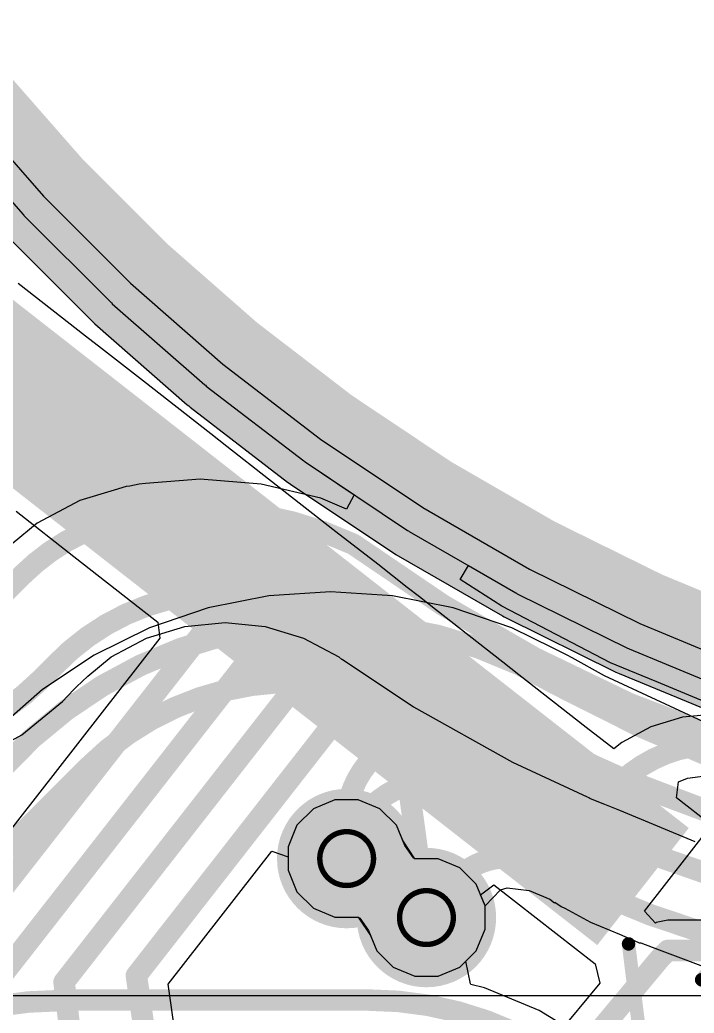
# Model space of a CAD drawing. Header units: inches. Extents: x -30 to 282, y -86 to 78.
# Drawn here: x -3.08 to 3.28, y -65.1 to -55.73 of the extents above; entities that cross this region are included whole.
import ezdxf

# ---------------------------------------------------------------- set-up
doc = ezdxf.new("R2010")
doc.units = ezdxf.units.IN
for name, color, linetype in [('Board Outline', 216, 'Continuous'), ('Bottom Layer', 5, 'Continuous'), ('Drill Drawing', 1, 'Continuous'), ('GND 01', 76, 'Continuous'), ('GND 02', 16, 'Continuous'), ('Multi-Layer', 9, 'Continuous'), ('PWR', 156, 'Continuous'), ('SIG 01', 90, 'Continuous'), ('Top Layer', 1, 'Continuous'), ('Top Overlay', 2, 'Continuous'), ('Top Paste', 8, 'Continuous'), ('Top Solder', 216, 'Continuous'), ('Via Holes', 16, 'Continuous')]:
    doc.layers.add(name, color=color, linetype=linetype)

# ---------------------------------------------------------------- blocks, each defined once
blk = doc.blocks.new('LQFP_100_86')
at = {"layer": 'Top Layer'}
for points in [[(7.15000475, 1.64998908), (8.35000489, 1.64998908), (8.35000489, 1.34998968), (7.15000475, 1.34998968)], [(7.149994589999999, 1.15000024), (8.349994729999999, 1.15000024), (8.349994729999999, 0.8500008399999999), (7.149994589999999, 0.8500008399999999)], [(7.15000475, 0.6499961599999999), (8.35000489, 0.6499961599999999), (8.35000489, 0.34999676), (7.15000475, 0.34999676)], [(7.15000475, 0.15000224), (8.35000489, 0.15000224), (8.35000489, -0.14999716), (7.15000475, -0.14999716)], [(7.149997129999999, -0.3499993), (8.34999727, -0.3499993), (8.34999727, -0.6499986999999999), (7.149997129999999, -0.6499986999999999)], [(7.14999967, -0.85000846), (8.34999981, -0.85000846), (8.34999981, -1.15000786), (7.14999967, -1.15000786)], [(7.15000983, -1.34998714), (8.35000997, -1.34998714), (8.35000997, -1.64998654), (7.15000983, -1.64998654)], [(7.15000729, -1.85000392), (8.35000743, -1.85000392), (8.35000743, -2.15000332), (7.15000729, -2.15000332)], [(7.14999967, -2.34999784), (8.34999981, -2.34999784), (8.34999981, -2.64999724), (7.14999967, -2.64999724)], [(7.14999967, -2.85000446), (8.34999981, -2.85000446), (8.34999981, -3.15000386), (7.14999967, -3.15000386)], [(7.15000729, -3.35000346), (8.35000743, -3.35000346), (8.35000743, -3.650002859999999), (7.15000729, -3.650002859999999)], [(7.149997129999999, -3.84999992), (8.34999727, -3.84999992), (8.34999727, -4.14999932), (7.149997129999999, -4.14999932)], [(7.14999967, -4.35000146), (8.34999981, -4.35000146), (8.34999981, -4.65000086), (7.14999967, -4.65000086)], [(7.149994589999999, -4.84999792), (8.349994729999999, -4.84999792), (8.349994729999999, -5.14999732), (7.149994589999999, -5.14999732)], [(7.150002209999999, -5.35000454), (8.35000235, -5.35000454), (8.35000235, -5.65000394), (7.150002209999999, -5.65000394)], [(7.150002209999999, -5.850001), (8.35000235, -5.850001), (8.35000235, -6.1500004), (7.150002209999999, -6.1500004)]]:
    blk.add_hatch(color=1, dxfattribs=at).paths.add_polyline_path(points)
at = {"layer": 'Top Paste'}
for points in [[(7.15000475, 1.64998908), (8.35000489, 1.64998908), (8.35000489, 1.34998968), (7.15000475, 1.34998968)], [(7.149994589999999, 1.15000024), (8.349994729999999, 1.15000024), (8.349994729999999, 0.8500008399999999), (7.149994589999999, 0.8500008399999999)], [(7.15000475, 0.6499961599999999), (8.35000489, 0.6499961599999999), (8.35000489, 0.34999676), (7.15000475, 0.34999676)], [(7.15000475, 0.15000224), (8.35000489, 0.15000224), (8.35000489, -0.14999716), (7.15000475, -0.14999716)], [(7.149997129999999, -0.3499993), (8.34999727, -0.3499993), (8.34999727, -0.6499986999999999), (7.149997129999999, -0.6499986999999999)], [(7.14999967, -0.85000846), (8.34999981, -0.85000846), (8.34999981, -1.15000786), (7.14999967, -1.15000786)], [(7.15000983, -1.34998714), (8.35000997, -1.34998714), (8.35000997, -1.64998654), (7.15000983, -1.64998654)], [(7.15000729, -1.85000392), (8.35000743, -1.85000392), (8.35000743, -2.15000332), (7.15000729, -2.15000332)], [(7.14999967, -2.34999784), (8.34999981, -2.34999784), (8.34999981, -2.64999724), (7.14999967, -2.64999724)], [(7.14999967, -2.85000446), (8.34999981, -2.85000446), (8.34999981, -3.15000386), (7.14999967, -3.15000386)], [(7.15000729, -3.35000346), (8.35000743, -3.35000346), (8.35000743, -3.650002859999999), (7.15000729, -3.650002859999999)], [(7.149997129999999, -3.84999992), (8.34999727, -3.84999992), (8.34999727, -4.14999932), (7.149997129999999, -4.14999932)], [(7.14999967, -4.35000146), (8.34999981, -4.35000146), (8.34999981, -4.65000086), (7.14999967, -4.65000086)], [(7.149994589999999, -4.84999792), (8.349994729999999, -4.84999792), (8.349994729999999, -5.14999732), (7.149994589999999, -5.14999732)], [(7.150002209999999, -5.35000454), (8.35000235, -5.35000454), (8.35000235, -5.65000394), (7.150002209999999, -5.65000394)], [(7.150002209999999, -5.850001), (8.35000235, -5.850001), (8.35000235, -6.1500004), (7.150002209999999, -6.1500004)]]:
    blk.add_hatch(color=8, dxfattribs=at).paths.add_polyline_path(points)
at = {"layer": 'Top Solder'}
for points in [[(7.048392049999999, 2.25160332), (8.45159219, 2.25160332), (8.45159219, 1.74840392), (7.048392049999999, 1.74840392)], [(7.04840475, 1.75158908), (8.45160489, 1.75158908), (8.45160489, 1.24838968), (7.04840475, 1.24838968)], [(7.048394589999999, 1.25160024), (8.45159473, 1.25160024), (8.45159473, 0.74840084), (7.048394589999999, 0.74840084)], [(7.04840475, 0.75159616), (8.45160489, 0.75159616), (8.45160489, 0.24839676), (7.04840475, 0.24839676)], [(7.04840475, 0.25160224), (8.45160489, 0.25160224), (8.45160489, -0.25159716), (7.04840475, -0.25159716)], [(7.04839713, -0.2483993), (8.45159727, -0.2483993), (8.45159727, -0.7515987), (7.04839713, -0.7515987)], [(7.048399669999999, -0.7484084599999999), (8.45159981, -0.7484084599999999), (8.45159981, -1.25160786), (7.048399669999999, -1.25160786)], [(7.04840983, -1.24838714), (8.45160997, -1.24838714), (8.45160997, -1.75158654), (7.04840983, -1.75158654)], [(7.04840729, -1.74840392), (8.45160743, -1.74840392), (8.45160743, -2.25160332), (7.04840729, -2.25160332)], [(7.048399669999999, -2.24839784), (8.45159981, -2.24839784), (8.45159981, -2.75159724), (7.048399669999999, -2.75159724)], [(7.048399669999999, -2.74840446), (8.45159981, -2.74840446), (8.45159981, -3.251603859999999), (7.048399669999999, -3.251603859999999)], [(7.04840729, -3.24840346), (8.45160743, -3.24840346), (8.45160743, -3.75160286), (7.04840729, -3.75160286)], [(7.04839713, -3.74839992), (8.45159727, -3.74839992), (8.45159727, -4.25159932), (7.04839713, -4.25159932)], [(7.048399669999999, -4.248401459999999), (8.45159981, -4.248401459999999), (8.45159981, -4.75160086), (7.048399669999999, -4.75160086)], [(7.048394589999999, -4.748397919999999), (8.45159473, -4.748397919999999), (8.45159473, -5.251597319999999), (7.048394589999999, -5.251597319999999)], [(7.04840221, -5.24840454), (8.45160235, -5.24840454), (8.45160235, -5.75160394), (7.04840221, -5.75160394)], [(7.04840221, -5.748400999999999), (8.45160235, -5.748400999999999), (8.45160235, -6.2516004), (7.04840221, -6.2516004)]]:
    blk.add_hatch(color=216, dxfattribs=at).paths.add_polyline_path(points)
at = {"layer": 'Top Overlay', "const_width": 0.127}
blk.add_lwpolyline([(7.238999999999999, -6.47700762), (6.47699238, -7.238999999999999)], dxfattribs=at)
at = {"layer": 'Top Overlay', "const_width": 0.0635}
blk.add_lwpolyline([(7.207249999999999, -6.47700762, 1), (7.27075, -6.47700762, 1)], format="xyb", close=True, dxfattribs=at)
blk = doc.blocks.new('C___0402_151')
at = {"layer": 'Top Layer'}
for points in [[(-0.69849746, -0.3175), (-0.69849746, 0.3175), (-0.24129746, 0.3175), (-0.24129746, -0.3175)], [(0.24129746, -0.3175), (0.24129746, 0.3175), (0.69849746, 0.3175), (0.69849746, -0.3175)]]:
    blk.add_hatch(color=1, dxfattribs=at).paths.add_polyline_path(points)
at = {"layer": 'Top Paste'}
for points in [[(-0.69849746, -0.3175), (-0.69849746, 0.3175), (-0.24129746, 0.3175), (-0.24129746, -0.3175)], [(0.24129746, -0.3175), (0.24129746, 0.3175), (0.69849746, 0.3175), (0.69849746, -0.3175)]]:
    blk.add_hatch(color=8, dxfattribs=at).paths.add_polyline_path(points)
at = {"layer": 'Top Solder'}
for points in [[(-0.7584973399999999, -0.37749988), (-0.7584973399999999, 0.37749988), (-0.18129758, 0.37749988), (-0.18129758, -0.37749988)], [(0.18129758, -0.37749988), (0.18129758, 0.37749988), (0.7584973399999999, 0.37749988), (0.7584973399999999, -0.37749988)]]:
    blk.add_hatch(color=216, dxfattribs=at).paths.add_polyline_path(points)
at = {"layer": 'Top Overlay', "const_width": 0.127}
for points in [[(-0.27939746, 0.40639746), (-0.7874, 0.4064203199999999)], [(-0.78739746, -0.4064), (-0.7874, 0.4064203199999999)], [(0.78739746, 0.4064), (0.2794, 0.4064)], [(0.7874, -0.4064203199999999), (0.78739746, 0.4064)], [(-0.2794, -0.4064), (-0.78739746, -0.4064)], [(0.7874, -0.4064203199999999), (0.27939746, -0.40639746)]]:
    blk.add_lwpolyline(points, dxfattribs=at)
at = {"layer": 'Top Overlay', "const_width": 0.0635}
for points in [[(-0.8191499999999999, 0.4064203199999999, 1), (-0.7556499999999999, 0.4064203199999999, 1)], [(-0.8191499999999999, 0.4064203199999999, 1), (-0.7556499999999999, 0.4064203199999999, 1)], [(-0.31114746, 0.40639746, 1), (-0.24764746, 0.40639746, 1)], [(0.24765, 0.4064, 1), (0.31115, 0.4064, 1)], [(0.7556474599999999, 0.4064, 1), (0.8191474599999999, 0.4064, 1)], [(0.7556474599999999, 0.4064, 1), (0.8191474599999999, 0.4064, 1)], [(-0.8191474599999999, -0.4064, 1), (-0.7556474599999999, -0.4064, 1)], [(-0.8191474599999999, -0.4064, 1), (-0.7556474599999999, -0.4064, 1)], [(-0.31115, -0.4064, 1), (-0.24765, -0.4064, 1)], [(0.24764746, -0.40639746, 1), (0.31114746, -0.40639746, 1)], [(0.7556499999999999, -0.4064203199999999, 1), (0.8191499999999999, -0.4064203199999999, 1)], [(0.7556499999999999, -0.4064203199999999, 1), (0.8191499999999999, -0.4064203199999999, 1)]]:
    blk.add_lwpolyline(points, format="xyb", close=True, dxfattribs=at)

msp = doc.modelspace()

# ---------------------------------------------------------------- hatches: boundary and pattern name
at = {"layer": 'Bottom Layer'}
h = msp.add_hatch(color=5, dxfattribs=at)
edge = h.paths.add_edge_path()
edge.add_arc((0.00305054, -63.64460219999999), 0.2999994, 0, 360)
h = msp.add_hatch(color=5, dxfattribs=at)
edge = h.paths.add_edge_path()
edge.add_arc((0.75663806, -64.20138544), 0.2999994, 0, 360)
at = {"layer": 'GND 01'}
h = msp.add_hatch(color=76, dxfattribs=at)
edge = h.paths.add_edge_path()
edge.add_arc((0.00305054, -63.64460219999999), 0.6579997, 0, 360)
h = msp.add_hatch(color=76, dxfattribs=at)
edge = h.paths.add_edge_path()
edge.add_arc((0.75663806, -64.20138544), 0.6579997, 0, 360)
at = {"layer": 'GND 02'}
h = msp.add_hatch(color=16, dxfattribs=at)
edge = h.paths.add_edge_path()
edge.add_arc((0.00305054, -63.64460219999999), 0.6579997, 0, 360)
h = msp.add_hatch(color=16, dxfattribs=at)
edge = h.paths.add_edge_path()
edge.add_arc((0.75663806, -64.20138544), 0.6579997, 0, 360)
at = {"layer": 'PWR'}
h = msp.add_hatch(color=156, dxfattribs=at)
edge = h.paths.add_edge_path()
edge.add_arc((0.00305054, -63.64460219999999), 0.2999994, 0, 360)
h = msp.add_hatch(color=156, dxfattribs=at)
edge = h.paths.add_edge_path()
edge.add_arc((0.75663806, -64.20138544), 0.2999994, 0, 360)
at = {"layer": 'SIG 01'}
h = msp.add_hatch(color=90, dxfattribs=at)
edge = h.paths.add_edge_path()
edge.add_arc((0.00305054, -63.64460219999999), 0.2999994, 0, 360)
h = msp.add_hatch(color=90, dxfattribs=at)
edge = h.paths.add_edge_path()
edge.add_arc((0.75663806, -64.20138544), 0.2999994, 0, 360)
at = {"layer": 'Top Layer'}
h = msp.add_hatch(color=1, dxfattribs=at)
edge = h.paths.add_edge_path()
edge.add_arc((0.00305054, -63.64460219999999), 0.2999994, 0, 360)
h = msp.add_hatch(color=1, dxfattribs=at)
edge = h.paths.add_edge_path()
edge.add_arc((0.75663806, -64.20138544), 0.2999994, 0, 360)
at = {"layer": 'Via Holes'}
h = msp.add_hatch(color=7, dxfattribs=at)
edge = h.paths.add_edge_path()
edge.add_arc((0.00305054, -63.64460219999999), 0.1499997, 0, 360)
h = msp.add_hatch(color=7, dxfattribs=at)
edge = h.paths.add_edge_path()
edge.add_arc((0.75663806, -64.20138544), 0.1499997, 0, 360)

# ---------------------------------------------------------------- linework, layer by layer
at = {"layer": 'Board Outline', "const_width": 0.254}
msp.add_lwpolyline([(37.49466466, -16.44645174, -2.5025245443781), (-17.29285086, -16.44645174)], format="xyb", dxfattribs=at)
msp.add_lwpolyline([(27.86041418, -45.25000094, 1), (-7.658600379999999, -45.25000094, 1)], format="xyb", close=True, dxfattribs=at)
at = {"layer": 'Bottom Layer'}
for p, q in [((-3.82208786, -56.68727042), (-3.05583082, -57.56102025999999)), ((-3.05583082, -57.56102025999999), (-3.04901854, -57.56624758)), ((-3.04901854, -57.56624758), (-3.04424588, -57.57339005999999)), ((-3.04424588, -57.57339005999999), (-2.22248222, -58.39515371999999)), ((-2.22248222, -58.39515371999999), (-2.21533974, -58.39992638)), ((-2.21533974, -58.39992638), (-2.21011242, -58.40673865999999)), ((-2.21011242, -58.40673865999999), (-1.33636258, -59.17299569999999)), ((-1.33636258, -59.17299569999999), (-1.328928, -59.17728829999999)), ((-1.328928, -59.17728829999999), (-1.3232638, -59.18374751999999)), ((-1.3232638, -59.18374751999999), (-0.40126666, -59.89121879999999)), ((-0.40126666, -59.89121879999999), (-0.39356538, -59.89501609999999)), ((-0.39356538, -59.89501609999999), (-0.3874897, -59.90109178)), ((-0.3874897, -59.90109178), (0.07483602, -60.21000658)), ((-1.37950194, -60.06373306), (-1.89539372, -60.10433496)), ((-0.8033283399999999, -60.10907967999999), (-1.37950194, -60.06373306)), ((-2.19305886, -60.16561753999999), (-2.51585222, -60.26353453999999)), ((-2.07880966, -60.1309567), (-2.19305886, -60.16561753999999)), ((-2.04609192, -60.12773344), (-2.07880966, -60.1309567)), ((-1.95575174, -60.10909492), (-2.04609192, -60.12773344)), ((-1.95567554, -60.10907714), (-1.95575174, -60.10909492)), ((-1.89539372, -60.10433496), (-1.95567554, -60.10907714)), ((-0.24134318, -60.2439994), (-0.8033283399999999, -60.10907967999999)), ((-2.51585222, -60.26353453999999), (-2.91863018, -60.47882494)), ((0.00264668, -60.34506346), (-0.24134318, -60.2439994)), ((0.07483602, -60.21000658), (0.00264668, -60.34506346)), ((-2.91863018, -60.47882494), (-3.15662056, -60.67413824)), ((1.07458002, -61.00960366), (1.15366038, -60.87928388)), ((1.15366038, -60.87928388), (1.5996412, -61.1367713)), ((1.46855688, -61.26059376), (1.07458002, -61.00960366)), ((1.5996412, -61.1367713), (1.60777428, -61.13953227999999)), ((1.60777428, -61.13953227999999), (1.61458656, -61.1447596)), ((1.61458656, -61.1447596), (2.6568908, -61.65876416)), ((2.49587004, -61.79538059999999), (1.46855688, -61.26059376)), ((-1.88703204, -61.56266326), (-1.52374092, -61.45246028)), ((-1.52374092, -61.45246028), (-1.14593116, -61.41524928)), ((-1.14593116, -61.41524928), (-0.7681214, -61.45246028)), ((-0.7681214, -61.45246028), (-0.40483028, -61.56266326)), ((-2.22184214, -61.74162404), (-1.88703204, -61.56266326)), ((-0.40483028, -61.56266326), (-0.07002018, -61.74162404)), ((2.6568908, -61.65876416), (2.6651839, -61.66098665999999)), ((2.6651839, -61.66098665999999), (2.67232638, -61.66575932)), ((2.67232638, -61.66575932), (3.74601232, -62.11049554)), ((-2.44131846, -61.92174052), (-2.22184214, -61.74162404)), ((-0.07002018, -61.74162404), (-0.04212336, -61.76451706)), ((-0.04212336, -61.76451706), (-0.03994404, -61.76138524)), ((-0.03994404, -61.76138524), (0.63349378, -62.21136147999999)), ((2.79262586, -61.91830136), (2.49587004, -61.79538059999999)), ((-2.54965454, -62.02432096), (-2.44131846, -61.92174052)), ((2.7926284, -61.91829881999999), (2.79262586, -61.91830136)), ((2.93230808, -61.97715062), (2.7926284, -61.91829881999999)), ((-2.68124178, -62.16307608), (-2.57741166, -62.05148118)), ((-2.57741166, -62.05148118), (-2.549652, -62.02432096)), ((-2.549652, -62.02432096), (-2.54965454, -62.02432096)), ((3.71910864, -62.30305294), (2.93230808, -61.97715062)), ((-3.06472336, -62.4777897), (-2.68124432, -62.16307353999999)), ((-2.68124432, -62.16307353999999), (-2.68124178, -62.16307608)), ((0.63349378, -62.21136147999999), (1.56804868, -62.73473863999999)), ((-3.50223328, -62.71164496), (-3.06472336, -62.4777897)), ((1.56804868, -62.73473863999999), (2.27476558, -63.06053935999999)), ((-0.10714736, -63.09060279999999), (-0.31076392, -63.1749435)), ((0.11324844, -63.09060279999999), (-0.10714736, -63.09060279999999)), ((0.316865, -63.1749435), (0.11324844, -63.09060279999999)), ((2.27476558, -63.06053935999999), (2.28990144, -63.06751928)), ((2.28990144, -63.06751928), (2.29913688, -63.07369402)), ((2.29913688, -63.07369402), (2.29913434, -63.07370417999999)), ((2.29913434, -63.07370417999999), (2.30381556, -63.076836)), ((2.30381556, -63.076836), (2.43654326, -63.12981024)), ((-0.31076392, -63.1749435), (-0.4666081599999999, -63.33078773999999)), ((0.47270924, -63.33078773999999), (0.316865, -63.1749435)), ((2.43654326, -63.12981024), (2.43884958, -63.13075257999999)), ((2.43884958, -63.13075257999999), (2.57936746, -63.18895159999999)), ((2.57936746, -63.18895159999999), (3.289998499999999, -63.48330458)), ((-0.4666081599999999, -63.33078773999999), (-0.55094886, -63.5344043)), ((0.5517641999999999, -63.52164334), (0.47270924, -63.33078773999999)), ((-0.55094886, -63.5344043), (-0.55094886, -63.7548001)), ((0.63307214, -63.63845285999999), (0.5517641999999999, -63.52164334)), ((0.6464427, -63.64738603999999), (0.63307214, -63.63845285999999)), ((0.86683596, -63.64738603999999), (0.6464427, -63.64738603999999)), ((1.07045252, -63.73172674), (0.86683596, -63.64738603999999)), ((-0.55094886, -63.7548001), (-0.4666081599999999, -63.95841666)), ((1.22629676, -63.88757097999999), (1.07045252, -63.73172674)), ((1.31063746, -64.09118754), (1.22629676, -63.88757097999999)), ((-0.4666081599999999, -63.95841666), (-0.31076392, -64.11426089999999)), ((-0.31076392, -64.11426089999999), (-0.10714736, -64.19860159999999)), ((1.31063746, -64.31158334), (1.31063746, -64.09118754)), ((-0.10714736, -64.19860159999999), (0.1132459, -64.19860159999999)), ((0.1132459, -64.19860159999999), (0.12661646, -64.20753477999999)), ((0.12661646, -64.20753477999999), (0.2079244, -64.32434429999999)), ((1.22629676, -64.5151999), (1.31063746, -64.31158334)), ((0.2079244, -64.32434429999999), (0.28697936, -64.5151999)), ((0.28697936, -64.5151999), (0.4428236, -64.67104413999999)), ((1.07045252, -64.67104413999999), (1.22629676, -64.5151999)), ((0.4428236, -64.67104413999999), (0.64644016, -64.75538483999999)), ((0.86683596, -64.75538483999999), (1.07045252, -64.67104413999999)), ((0.64644016, -64.75538483999999), (0.86683596, -64.75538483999999)), ((3.4932747, -64.94047718), (-3.974993319999999, -64.94047718))]:
    msp.add_line(p, q, dxfattribs=at)
at = {"layer": 'Bottom Layer', "const_width": 0.2032}
for points in [[(21.1732749, -60.03025078, -0.2703301372235292), (2.67664184, -62.18363738)], [(-1.99395334, -60.41059799999999, -0.1557857710930101), (0.0533019, -60.67191573999999)], [(-3.06654962, -60.97443227999999, -0.1519976936148954), (-1.9939508, -60.41059799999999)], [(0.0533019, -60.67191573999999, -0.0467930143738692), (0.08597392, -60.69122482)], [(2.6766266, -62.183645, -0.0552873761069475), (0.08691118, -60.69191062)], [(-2.75841968, -61.82689183999999, -0.3709666735091632), (0.12114784, -61.52972707999999)], [(20.35042158, -61.43597313999999, -0.2493843159715126), (2.41284252, -62.81363357999999)], [(2.4128349, -62.81363866, -0.0493052273945321), (0.12114784, -61.52972707999999)], [(-2.88742374, -61.95689158, -0.198912367379658), (-4.47066162, -62.61269164)]]:
    msp.add_lwpolyline(points, format="xyb", dxfattribs=at)
at = {"layer": 'Bottom Layer', "const_width": 0.1016}
for points in [[(-2.04475334, -60.41059799999999, 1), (-1.94315334, -60.41059799999999, 1)], [(-2.0447508, -60.41059799999999, 1), (-1.9431508, -60.41059799999999, 1)], [(0.0025019, -60.67191573999999, 1), (0.1041019, -60.67191573999999, 1)], [(0.0025019, -60.67191573999999, 1), (0.1041019, -60.67191573999999, 1)], [(0.03517138, -60.69122735999999, 1), (0.13677138, -60.69122735999999, 1)], [(0.03517392, -60.69122482, 1), (0.13677392, -60.69122482, 1)], [(0.03610864, -60.69191316, 1), (0.13770864, -60.69191316, 1)], [(0.03611118, -60.69191062, 1), (0.13771118, -60.69191062, 1)], [(-3.11734962, -60.97443227999999, 1), (-3.01574962, -60.97443227999999, 1)], [(-3.11734962, -60.97443227999999, 1), (-3.01574962, -60.97443227999999, 1)], [(0.07034784, -61.52972707999999, 1), (0.17194784, -61.52972707999999, 1)], [(0.07034784, -61.52972707999999, 1), (0.17194784, -61.52972707999999, 1)], [(-2.8265882, -61.84525858, 1), (-2.7249882, -61.84525858, 1)], [(-2.8265882, -61.84525858, 1), (-2.7249882, -61.84525858, 1)], [(-2.80921968, -61.82689183999999, 1), (-2.70761968, -61.82689183999999, 1)], [(-2.80921968, -61.82689183999999, 1), (-2.70761968, -61.82689183999999, 1)], [(-2.93822374, -61.95689158, 1), (-2.83662374, -61.95689158, 1)], [(-2.9382212, -61.95689158, 1), (-2.8366212, -61.95689158, 1)], [(2.6258266, -62.183645, 1), (2.7274266, -62.183645, 1)], [(2.62584184, -62.18363738, 1), (2.72744184, -62.18363738, 1)], [(2.3620349, -62.81363866, 1), (2.4636349, -62.81363866, 1)], [(2.36204252, -62.81363357999999, 1), (2.46364252, -62.81363357999999, 1)]]:
    msp.add_lwpolyline(points, format="xyb", close=True, dxfattribs=at)
at = {"layer": 'Bottom Layer', "const_width": 0.2032}
for points in [[(0.08597138, -60.69122735999999), (0.08690864, -60.69191316)], [(-3.98430242, -61.89218508), (-3.06654962, -60.97443227999999)], [(-2.8874212, -61.95689158), (-2.7757882, -61.84525858)], [(-2.7757882, -61.84525858), (-2.75841968, -61.82689183999999)]]:
    msp.add_lwpolyline(points, dxfattribs=at)
at = {"layer": 'Drill Drawing'}
for points, const_width in [([(0.25705054, -63.64460219999999, 1), (-0.25094946, -63.64460219999999, 1)], 0.0508), ([(-0.2636494599999999, -63.64460219999999, 1), (-0.23824946, -63.64460219999999, 1)], 0.0254), ([(0.24435054, -63.64460219999999, 1), (0.26975054, -63.64460219999999, 1)], 0.0254), ([(1.01063806, -64.20138544, 1), (0.50263806, -64.20138544, 1)], 0.0508), ([(0.48993806, -64.20138544, 1), (0.5153380599999999, -64.20138544, 1)], 0.0254), ([(0.99793806, -64.20138544, 1), (1.02333806, -64.20138544, 1)], 0.0254)]:
    msp.add_lwpolyline(points, format="xyb", close=True, dxfattribs=dict(at, const_width=const_width))
at = {"layer": 'GND 01'}
for p, q in [((-3.22207128, -57.75121545999999), (-2.40030762, -58.57297912)), ((-2.40030762, -58.57297912), (-2.38736378, -58.5836014)), ((-2.38736378, -58.5836014), (-2.37592616, -58.59581372)), ((-2.37592616, -58.59581372), (-1.50217632, -59.36207075999999)), ((-1.50217632, -59.36207075999999), (-1.48858224, -59.37181165999999)), ((-1.48858224, -59.37181165999999), (-1.47635722, -59.38326198)), ((-1.47635722, -59.38326198), (-0.5543600799999999, -60.09073326)), ((-0.5543600799999999, -60.09073326), (-0.54015386, -60.09956738)), ((-0.54015386, -60.09956738), (-0.52720748, -60.1101922)), ((-0.52720748, -60.1101922), (0.43908472, -60.75584749999999)), ((0.43908472, -60.75584749999999), (0.45385736, -60.76374181999999)), ((0.45385736, -60.76374181999999), (0.4674514399999999, -60.77348525999999)), ((0.4674514399999999, -60.77348525999999), (1.47390104, -61.35456105999999)), ((1.47390104, -61.35456105999999), (1.4891385, -61.36146478)), ((1.4891385, -61.36146478), (1.50335996, -61.37030905999999)), ((1.50335996, -61.37030905999999), (2.5456642, -61.88431361999999)), ((2.5456642, -61.88431361999999), (2.56133092, -61.89020896)), ((2.56133092, -61.89020896), (2.57608832, -61.89809819999999)), ((2.57608832, -61.89809819999999), (3.64977426, -62.34283442))]:
    msp.add_line(p, q, dxfattribs=at)
at = {"layer": 'GND 01', "const_width": 1.016}
for points in [[(-3.62737908, -56.51651638), (-2.86112204, -57.39026622)], [(-2.86112204, -57.39026622), (-2.03935838, -58.21202988)], [(-2.03935838, -58.21202988), (-1.16560854, -58.97828692)], [(-1.16560854, -58.97828692), (-0.2436114, -59.68576074)], [(-0.2436114, -59.68576074), (0.7226808, -60.33141604)], [(0.7226808, -60.33141604), (1.7291304, -60.91249183999999)], [(1.7291304, -60.91249183999999), (2.7714321, -61.42649639999999)], [(2.7714321, -61.42649639999999), (3.84511804, -61.87123262)]]:
    msp.add_lwpolyline(points, dxfattribs=at)
at = {"layer": 'GND 01', "const_width": 0.508}
for points in [[(-3.11512204, -57.39026622, 1), (-2.60712204, -57.39026622, 1)], [(-3.11512204, -57.39026622, 1), (-2.60712204, -57.39026622, 1)], [(-2.29335838, -58.21202988, 1), (-1.78535838, -58.21202988, 1)], [(-2.29335838, -58.21202988, 1), (-1.78535838, -58.21202988, 1)], [(-1.41960854, -58.97828692, 1), (-0.91160854, -58.97828692, 1)], [(-1.41960854, -58.97828692, 1), (-0.91160854, -58.97828692, 1)], [(-0.4976114, -59.68576074, 1), (0.0103886, -59.68576074, 1)], [(-0.4976114, -59.68576074, 1), (0.0103886, -59.68576074, 1)], [(0.4686808, -60.33141604, 1), (0.9766807999999999, -60.33141604, 1)], [(0.4686808, -60.33141604, 1), (0.9766807999999999, -60.33141604, 1)], [(1.4751304, -60.91249183999999, 1), (1.9831304, -60.91249183999999, 1)], [(1.4751304, -60.91249183999999, 1), (1.9831304, -60.91249183999999, 1)], [(2.5174321, -61.42649639999999, 1), (3.0254321, -61.42649639999999, 1)], [(2.5174321, -61.42649639999999, 1), (3.0254321, -61.42649639999999, 1)]]:
    msp.add_lwpolyline(points, format="xyb", close=True, dxfattribs=at)
at = {"layer": 'GND 02'}
for p, q in [((-3.22207128, -57.75121545999999), (-2.40030762, -58.57297912)), ((-2.40030762, -58.57297912), (-2.38736378, -58.5836014)), ((-2.38736378, -58.5836014), (-2.37592616, -58.59581372)), ((-2.37592616, -58.59581372), (-1.50217632, -59.36207075999999)), ((-1.50217632, -59.36207075999999), (-1.48858224, -59.37181165999999)), ((-1.48858224, -59.37181165999999), (-1.47635722, -59.38326198)), ((-1.47635722, -59.38326198), (-0.5543600799999999, -60.09073326)), ((-0.5543600799999999, -60.09073326), (-0.54015386, -60.09956738)), ((-0.54015386, -60.09956738), (-0.52720748, -60.1101922)), ((-0.52720748, -60.1101922), (0.43908472, -60.75584749999999)), ((0.43908472, -60.75584749999999), (0.45385736, -60.76374181999999)), ((0.45385736, -60.76374181999999), (0.4674514399999999, -60.77348525999999)), ((0.4674514399999999, -60.77348525999999), (1.47390104, -61.35456105999999)), ((1.47390104, -61.35456105999999), (1.4891385, -61.36146478)), ((1.4891385, -61.36146478), (1.50335996, -61.37030905999999)), ((1.50335996, -61.37030905999999), (2.5456642, -61.88431361999999)), ((2.5456642, -61.88431361999999), (2.56133092, -61.89020896)), ((2.56133092, -61.89020896), (2.57608832, -61.89809819999999)), ((2.57608832, -61.89809819999999), (3.64977426, -62.34283442))]:
    msp.add_line(p, q, dxfattribs=at)
at = {"layer": 'GND 02', "const_width": 1.016}
for points in [[(-3.62737908, -56.51651638), (-2.86112204, -57.39026622)], [(-2.86112204, -57.39026622), (-2.03935838, -58.21202988)], [(-2.03935838, -58.21202988), (-1.16560854, -58.97828692)], [(-1.16560854, -58.97828692), (-0.2436114, -59.68576074)], [(-0.2436114, -59.68576074), (0.7226808, -60.33141604)], [(0.7226808, -60.33141604), (1.7291304, -60.91249183999999)], [(1.7291304, -60.91249183999999), (2.7714321, -61.42649639999999)], [(2.7714321, -61.42649639999999), (3.84511804, -61.87123262)]]:
    msp.add_lwpolyline(points, dxfattribs=at)
at = {"layer": 'GND 02', "const_width": 0.508}
for points in [[(-3.11512204, -57.39026622, 1), (-2.60712204, -57.39026622, 1)], [(-3.11512204, -57.39026622, 1), (-2.60712204, -57.39026622, 1)], [(-2.29335838, -58.21202988, 1), (-1.78535838, -58.21202988, 1)], [(-2.29335838, -58.21202988, 1), (-1.78535838, -58.21202988, 1)], [(-1.41960854, -58.97828692, 1), (-0.91160854, -58.97828692, 1)], [(-1.41960854, -58.97828692, 1), (-0.91160854, -58.97828692, 1)], [(-0.4976114, -59.68576074, 1), (0.0103886, -59.68576074, 1)], [(-0.4976114, -59.68576074, 1), (0.0103886, -59.68576074, 1)], [(0.4686808, -60.33141604, 1), (0.9766807999999999, -60.33141604, 1)], [(0.4686808, -60.33141604, 1), (0.9766807999999999, -60.33141604, 1)], [(1.4751304, -60.91249183999999, 1), (1.9831304, -60.91249183999999, 1)], [(1.4751304, -60.91249183999999, 1), (1.9831304, -60.91249183999999, 1)], [(2.5174321, -61.42649639999999, 1), (3.0254321, -61.42649639999999, 1)], [(2.5174321, -61.42649639999999, 1), (3.0254321, -61.42649639999999, 1)]]:
    msp.add_lwpolyline(points, format="xyb", close=True, dxfattribs=at)
at = {"layer": 'Multi-Layer'}
for p, q in [((-3.62737908, -56.51651638), (-2.86112204, -57.39026622)), ((-2.86112204, -57.39026622), (-2.03935838, -58.21202988)), ((-2.03935838, -58.21202988), (-1.16560854, -58.97828692)), ((-1.16560854, -58.97828692), (-0.2436114, -59.68576074)), ((-0.2436114, -59.68576074), (0.7226808, -60.33141604)), ((0.7226808, -60.33141604), (1.7291304, -60.91249183999999)), ((1.7291304, -60.91249183999999), (2.7714321, -61.42649639999999)), ((2.7714321, -61.42649639999999), (3.84511804, -61.87123262))]:
    msp.add_line(p, q, dxfattribs=at)
at = {"layer": 'PWR'}
for p, q in [((-3.82208786, -56.68727042), (-3.05583082, -57.56102025999999)), ((-3.05583082, -57.56102025999999), (-3.04901854, -57.56624758)), ((-3.04901854, -57.56624758), (-3.04424588, -57.57339005999999)), ((-3.04424588, -57.57339005999999), (-2.22248222, -58.39515371999999)), ((-2.22248222, -58.39515371999999), (-2.21533974, -58.39992638)), ((-2.21533974, -58.39992638), (-2.21011242, -58.40673865999999)), ((-2.21011242, -58.40673865999999), (-1.33636258, -59.17299569999999)), ((-1.33636258, -59.17299569999999), (-1.328928, -59.17728829999999)), ((-1.328928, -59.17728829999999), (-1.3232638, -59.18374751999999)), ((-1.3232638, -59.18374751999999), (-0.40126666, -59.89121879999999)), ((-0.40126666, -59.89121879999999), (-0.39356538, -59.89501609999999)), ((-0.39356538, -59.89501609999999), (-0.3874897, -59.90109178)), ((-0.3874897, -59.90109178), (0.5788024999999999, -60.54674708)), ((0.5788024999999999, -60.54674708), (0.5867349199999999, -60.55003129999999)), ((0.5867349199999999, -60.55003129999999), (0.5931915999999999, -60.55569549999999)), ((0.5931915999999999, -60.55569549999999), (1.5996412, -61.1367713)), ((1.5996412, -61.1367713), (1.60777428, -61.13953227999999)), ((1.60777428, -61.13953227999999), (1.61458656, -61.1447596)), ((1.61458656, -61.1447596), (2.6568908, -61.65876416)), ((2.6568908, -61.65876416), (2.6651839, -61.66098665999999)), ((2.6651839, -61.66098665999999), (2.67232638, -61.66575932)), ((2.67232638, -61.66575932), (3.74601232, -62.11049554)), ((-0.10714736, -63.09060279999999), (-0.31076392, -63.1749435)), ((0.11324844, -63.09060279999999), (-0.10714736, -63.09060279999999)), ((0.316865, -63.1749435), (0.11324844, -63.09060279999999)), ((-0.31076392, -63.1749435), (-0.4666081599999999, -63.33078773999999)), ((0.47270924, -63.33078773999999), (0.316865, -63.1749435)), ((-0.4666081599999999, -63.33078773999999), (-0.55094886, -63.5344043)), ((0.53232304, -63.47471176), (0.47270924, -63.33078773999999)), ((0.6464427, -63.64738603999999), (0.53232304, -63.47471176)), ((-0.55094886, -63.5344043), (-0.55094886, -63.7548001)), ((0.86683596, -63.64738603999999), (0.6464427, -63.64738603999999)), ((1.07045252, -63.73172674), (0.86683596, -63.64738603999999)), ((-0.55094886, -63.7548001), (-0.4666081599999999, -63.95841666)), ((1.22629676, -63.88757097999999), (1.07045252, -63.73172674)), ((1.31063746, -64.09118754), (1.22629676, -63.88757097999999)), ((-0.4666081599999999, -63.95841666), (-0.31076392, -64.11426089999999)), ((-0.31076392, -64.11426089999999), (-0.10714736, -64.19860159999999)), ((1.31063746, -64.31158334), (1.31063746, -64.09118754)), ((-0.10714736, -64.19860159999999), (0.1132459, -64.19860159999999)), ((0.1132459, -64.19860159999999), (0.22736556, -64.37127588)), ((1.22629676, -64.5151999), (1.31063746, -64.31158334)), ((0.22736556, -64.37127588), (0.28697936, -64.5151999)), ((0.28697936, -64.5151999), (0.4428236, -64.67104413999999)), ((1.07045252, -64.67104413999999), (1.22629676, -64.5151999)), ((0.4428236, -64.67104413999999), (0.64644016, -64.75538483999999)), ((0.86683596, -64.75538483999999), (1.07045252, -64.67104413999999)), ((0.64644016, -64.75538483999999), (0.86683596, -64.75538483999999))]:
    msp.add_line(p, q, dxfattribs=at)
at = {"layer": 'SIG 01'}
for p, q in [((-3.82208786, -56.68727042), (-3.05583082, -57.56102025999999)), ((-3.05583082, -57.56102025999999), (-3.04901854, -57.56624758)), ((-3.04901854, -57.56624758), (-3.04424588, -57.57339005999999)), ((-3.04424588, -57.57339005999999), (-2.22248222, -58.39515371999999)), ((-2.22248222, -58.39515371999999), (-2.21533974, -58.39992638)), ((-2.21533974, -58.39992638), (-2.21011242, -58.40673865999999)), ((-2.21011242, -58.40673865999999), (-1.33636258, -59.17299569999999)), ((-1.33636258, -59.17299569999999), (-1.328928, -59.17728829999999)), ((-1.328928, -59.17728829999999), (-1.3232638, -59.18374751999999)), ((-1.3232638, -59.18374751999999), (-0.40126666, -59.89121879999999)), ((-0.40126666, -59.89121879999999), (-0.39356538, -59.89501609999999)), ((-0.39356538, -59.89501609999999), (-0.3874897, -59.90109178)), ((-0.3874897, -59.90109178), (0.5788024999999999, -60.54674708)), ((0.5788024999999999, -60.54674708), (0.5867349199999999, -60.55003129999999)), ((0.5867349199999999, -60.55003129999999), (0.5931915999999999, -60.55569549999999)), ((0.5931915999999999, -60.55569549999999), (1.5996412, -61.1367713)), ((-0.1483868, -61.12583151999999), (-0.73161906, -61.16405852)), ((0.43484546, -61.16405852), (-0.1483868, -61.12583151999999)), ((-0.73161906, -61.16405852), (-1.3048742, -61.27808674)), ((1.0081006, -61.27808674), (0.43484546, -61.16405852)), ((1.5996412, -61.1367713), (1.60777428, -61.13953227999999)), ((1.60777428, -61.13953227999999), (1.61458656, -61.1447596)), ((1.61458656, -61.1447596), (2.6568908, -61.65876416)), ((-1.3048742, -61.27808674), (-1.8583402, -61.46596292)), ((1.5615666, -61.46596292), (1.0081006, -61.27808674)), ((-1.8583402, -61.46596292), (-2.38254794, -61.72447396)), ((1.95251578, -61.65875908), (1.5615666, -61.46596292)), ((2.08577434, -61.72447141999999), (1.95251578, -61.65875908)), ((2.6568908, -61.65876416), (2.6651839, -61.66098665999999)), ((2.6651839, -61.66098665999999), (2.67232638, -61.66575932)), ((2.67232638, -61.66575932), (3.74601232, -62.11049554)), ((-2.38254794, -61.72447396), (-2.86852868, -62.04919518)), ((2.1318093, -61.74954629999999), (2.08577434, -61.72447141999999)), ((2.13180676, -61.74955138), (2.1318093, -61.74954629999999)), ((2.43718842, -61.92056958), (2.13180676, -61.74955138)), ((3.41483442, -62.37127226), (2.43718842, -61.92056958)), ((-2.86852868, -62.04919518), (-3.307968999999999, -62.4345716)), ((1.31063746, -64.09119008), (1.4559788, -63.93816269999999)), ((1.4559788, -63.93816269999999), (1.51970994, -63.92009059999999)), ((1.51970994, -63.92009059999999), (1.51971248, -63.92008806)), ((1.51971248, -63.92008806), (1.52025604, -63.92001694)), ((1.52025604, -63.92001694), (1.72802042, -63.94737019999999)), ((1.72802042, -63.94737019999999), (1.92162684, -64.02756308)), ((1.92162684, -64.02756308), (1.96679058, -64.06221883999999)), ((1.31063746, -64.31158334), (1.31063746, -64.09119008)), ((1.96679058, -64.06221883999999), (1.97002908, -64.05743094)), ((1.97002908, -64.05743094), (1.97003924, -64.05742839999999)), ((1.97003924, -64.05742839999999), (2.02883262, -64.09717432)), ((2.02883262, -64.09717432), (2.06386938, -64.11190886)), ((2.06386938, -64.11190886), (2.30603044, -64.245744)), ((1.22629676, -64.5151999), (1.31063746, -64.31158334)), ((2.30603044, -64.245744), (2.58107942, -64.3596757)), ((2.58107942, -64.3596757), (2.75162518, -64.43266005999999)), ((2.75162518, -64.43266005999999), (2.7582241, -64.43707458)), ((2.7582241, -64.43707458), (2.7651583, -64.43845633999999)), ((2.7651583, -64.43845633999999), (2.76516084, -64.43844872)), ((2.76516084, -64.43844872), (2.77966932, -64.44133416)), ((2.77966932, -64.44133416), (2.95555162, -64.5064369)), ((2.95555162, -64.5064369), (3.58056434, -64.74167392)), ((1.12893094, -64.61256571999999), (1.22629676, -64.5151999)), ((1.17169438, -64.8281152), (1.12893094, -64.61256571999999)), ((1.1745087, -64.83248146), (1.17169438, -64.8281152)), ((1.30599434, -64.86404858), (1.1745087, -64.83248146)), ((1.82257954, -65.07802579999999), (1.30599434, -64.86404858)), ((2.29933246, -65.37017913999999), (1.82257954, -65.07802579999999))]:
    msp.add_line(p, q, dxfattribs=at)
at = {"layer": 'SIG 01', "const_width": 0.2032}
for points in [[(49.19426788, -40.37721668, -0.5471661038617852), (-1.84699656, -82.82278837999999)], [(48.77376072, -41.34143116, -0.5337938229624347), (-1.01389434, -82.52861573999999)], [(22.48431876, -59.83984476, -0.287678538293146), (2.7636724, -62.95986137999999)], [(22.4264728, -60.79750095999999, -0.2695801857267519), (2.92609524, -63.6187958)], [(-3.73733568, -63.45255533999999, -0.4142134980156604), (1.99320912, -62.00520237999999)], [(-2.44428264, -62.78782209999999, -0.2087350529039436), (-0.38980364, -61.9814737)], [(-0.38979602, -61.98146608, -0.1092582026826774), (1.51333962, -62.34640819999999)], [(4.388932039999999, -63.02812642, -0.0466454235799318), (1.99320912, -62.00520491999999)], [(1.51333962, -62.34640819999999, -0.0229209541271796), (1.5300452, -62.35463271999999)], [(2.76366732, -62.95986646, -0.0263841197967521), (1.53101294, -62.35517374)], [(-0.01381506, -63.64192504, -0.3683678192612905), (0.84854034, -62.90460368)], [(0.84854034, -62.90460368, -0.1221536675964466), (1.80515768, -63.14149932)], [(2.9260927, -63.6187958, -0.0079190849561359), (1.86105292, -63.17101412)], [(0.97983802, -63.90523667999999, -0.2343529028366159), (1.51951944, -63.63478763999999)], [(1.5195169, -63.6347851, -0.1498894470381079), (2.12957664, -63.82141922)], [(2.8672409, -64.17387978, -0.0317186794114601), (2.18837256, -63.8611626)], [(13.4897622, -65.34085992, -0.1302079324157217), (2.86724344, -64.17387724)], [(-5.983234159999999, -66.38849053999999, -0.1989330469323748), (-2.58329938, -64.9800326)], [(0.20487386, -64.9800326, -0.1989124509226839), (2.51918216, -65.93865145999999)]]:
    msp.add_lwpolyline(points, format="xyb", dxfattribs=at)
at = {"layer": 'SIG 01', "const_width": 0.1016}
for points in [[(-0.44060364, -61.9814737, 1), (-0.33900364, -61.9814737, 1)], [(-0.4405960199999999, -61.98146608, 1), (-0.33899602, -61.98146608, 1)], [(1.94240912, -62.00520237999999, 1), (2.04400912, -62.00520237999999, 1)], [(1.94240912, -62.00520491999999, 1), (2.04400912, -62.00520491999999, 1)], [(1.46253962, -62.34640819999999, 1), (1.56413962, -62.34640819999999, 1)], [(1.46253962, -62.34640819999999, 1), (1.56413962, -62.34640819999999, 1)], [(1.4792452, -62.35463271999999, 1), (1.5808452, -62.35463271999999, 1)], [(1.4792452, -62.35463526, 1), (1.5808452, -62.35463526, 1)], [(1.48021294, -62.35517374, 1), (1.58181294, -62.35517374, 1)], [(1.48021294, -62.35517374, 1), (1.58181294, -62.35517374, 1)], [(-2.49508264, -62.78782209999999, 1), (-2.39348264, -62.78782209999999, 1)], [(-2.49508264, -62.78782209999999, 1), (-2.39348264, -62.78782209999999, 1)], [(0.7977403399999999, -62.90460368, 1), (0.8993403399999998, -62.90460368, 1)], [(0.7977403399999999, -62.90460368, 1), (0.8993403399999998, -62.90460368, 1)], [(2.71286732, -62.95986646, 1), (2.81446732, -62.95986646, 1)], [(2.7128724, -62.95986137999999, 1), (2.8144724, -62.95986137999999, 1)], [(1.75435768, -63.14149932, 1), (1.85595768, -63.14149932, 1)], [(1.75435768, -63.14150186, 1), (1.85595768, -63.14150186, 1)], [(1.81025292, -63.17101412, 1), (1.91185292, -63.17101412, 1)], [(1.81025292, -63.17101665999999, 1), (1.91185292, -63.17101665999999, 1)], [(-0.06461506, -63.64192504, 1), (0.03698494, -63.64192504, 1)], [(1.4687169, -63.6347851, 1), (1.5703169, -63.6347851, 1)], [(1.46871944, -63.63478763999999, 1), (1.57031944, -63.63478763999999, 1)], [(2.8752927, -63.6187958, 1), (2.9768927, -63.6187958, 1)], [(2.87529524, -63.6187958, 1), (2.97689524, -63.6187958, 1)], [(2.07877664, -63.82141922, 1), (2.18037664, -63.82141922, 1)], [(2.07877664, -63.82141922, 1), (2.18037664, -63.82141922, 1)], [(0.9290380199999999, -63.90523667999999, 1), (1.03063802, -63.90523667999999, 1)], [(0.9290380199999999, -63.90523667999999, 1), (1.03063802, -63.90523667999999, 1)], [(2.13757256, -63.8611626, 1), (2.23917256, -63.8611626, 1)], [(2.13757256, -63.86116514, 1), (2.23917256, -63.86116514, 1)], [(0.7058380599999999, -64.20138544, 1), (0.80743806, -64.20138544, 1)], [(2.8164409, -64.17387978, 1), (2.9180409, -64.17387978, 1)], [(2.81644344, -64.17387724, 1), (2.91804344, -64.17387724, 1)], [(-2.63409938, -64.9800326, 1), (-2.53249938, -64.9800326, 1)], [(-2.63409938, -64.9800326, 1), (-2.53249938, -64.9800326, 1)], [(0.15407132, -64.9800326, 1), (0.25567132, -64.9800326, 1)], [(0.15407132, -64.9800326, 1), (0.25567132, -64.9800326, 1)], [(0.15407386, -64.9800326, 1), (0.25567386, -64.9800326, 1)], [(0.15407386, -64.9800326, 1), (0.25567386, -64.9800326, 1)]]:
    msp.add_lwpolyline(points, format="xyb", close=True, dxfattribs=at)
at = {"layer": 'SIG 01', "const_width": 0.2032}
for points in [[(1.5300452, -62.35463526), (1.53101294, -62.35517374)], [(-3.64201964, -63.9855591), (-2.44428264, -62.78782209999999)], [(1.80515768, -63.14150186), (1.86105292, -63.17101665999999)], [(2.12957664, -63.82141922), (2.18837256, -63.86116514)], [(0.75663806, -64.20138544), (0.97983802, -63.90523667999999)], [(-2.58329938, -64.9800326), (0.20487132, -64.9800326)], [(0.20487132, -64.9800326), (0.20487386, -64.9800326)]]:
    msp.add_lwpolyline(points, dxfattribs=at)
at = {"layer": 'Top Layer'}
for p, q in [((-3.82208786, -56.68727042), (-3.05583082, -57.56102025999999)), ((-3.05583082, -57.56102025999999), (-3.04901854, -57.56624758)), ((-3.04901854, -57.56624758), (-3.04424588, -57.57339005999999)), ((-3.04424588, -57.57339005999999), (-2.22248222, -58.39515371999999)), ((-2.4620855, -58.71219398), (-3.09879746, -58.21474006)), ((-2.22248222, -58.39515371999999), (-2.21533974, -58.39992638)), ((-2.21533974, -58.39992638), (-2.21011242, -58.40673865999999)), ((-2.21011242, -58.40673865999999), (-1.33636258, -59.17299569999999)), ((-2.46209058, -58.71220159999999), (-2.4620855, -58.71219398)), ((-2.31079802, -58.83040558), (-2.46209058, -58.71220159999999)), ((-2.3107904, -58.83039795999999), (-2.31079802, -58.83040558)), ((-1.91679068, -59.13822309999999), (-2.3107904, -58.83039795999999)), ((-1.28007872, -59.63567702), (-1.91679068, -59.13822309999999)), ((-1.33636258, -59.17299569999999), (-1.328928, -59.17728829999999)), ((-1.328928, -59.17728829999999), (-1.3232638, -59.18374751999999)), ((-1.3232638, -59.18374751999999), (-0.40126666, -59.89121879999999)), ((-1.2800838, -59.6356821), (-1.28007872, -59.63567702)), ((-1.128776, -59.75389878), (-1.2800838, -59.6356821)), ((-1.12877346, -59.75389623999999), (-1.128776, -59.75389878)), ((-0.7347838999999999, -60.06171376), (-1.12877346, -59.75389623999999)), ((-0.40126666, -59.89121879999999), (-0.39356538, -59.89501609999999)), ((-0.39356538, -59.89501609999999), (-0.3874897, -59.90109178)), ((-0.3874897, -59.90109178), (0.5788024999999999, -60.54674708)), ((-0.7347788199999999, -60.06170614), (-0.7347838999999999, -60.06171376)), ((-0.09806686, -60.55916006), (-0.7347788199999999, -60.06170614)), ((-3.119635619999999, -60.36593972), (-2.57433318, -60.79197646)), ((-0.0980694, -60.55916259999999), (-0.09806686, -60.55916006)), ((0.2959481, -60.86700298), (-0.0980694, -60.55916259999999)), ((0.5788024999999999, -60.54674708), (0.5867349199999999, -60.55003129999999)), ((0.5867349199999999, -60.55003129999999), (0.5931915999999999, -60.55569549999999)), ((0.5931915999999999, -60.55569549999999), (1.5996412, -61.1367713)), ((-2.57433318, -60.79197646), (-2.57433826, -60.79198154)), ((-2.57433826, -60.79198154), (-1.9376263, -61.28943545999999)), ((0.29594302, -60.86700806), (0.2959481, -60.86700298)), ((0.5748045399999999, -61.0848791), (0.29594302, -60.86700806)), ((0.68994782, -61.17483573999999), (0.5748045399999999, -61.0848791)), ((0.8412378399999999, -61.29303971999999), (0.68994782, -61.17483573999999)), ((1.5996412, -61.1367713), (1.60777428, -61.13953227999999)), ((1.60777428, -61.13953227999999), (1.61458656, -61.1447596)), ((1.61458656, -61.1447596), (2.6568908, -61.65876416)), ((-1.9376263, -61.28943545999999), (-1.93762376, -61.28943292)), ((-1.93762376, -61.28943292), (-1.77899314, -61.41336968)), ((0.8412556199999999, -61.29303718), (0.8412378399999999, -61.29303971999999)), ((0.84125308, -61.29303971999999), (0.8412556199999999, -61.29303718)), ((1.47796504, -61.79049363999999), (0.84125308, -61.29303971999999)), ((-1.77899314, -61.41336968), (-1.76042066, -61.56463684)), ((-1.76042066, -61.56463684), (-4.3827192, -64.92099029999999)), ((2.6568908, -61.65876416), (2.6651839, -61.66098665999999)), ((2.6651839, -61.66098665999999), (2.67232638, -61.66575932)), ((2.67232638, -61.66575932), (3.74601232, -62.11049554)), ((1.47795742, -61.79050125999999), (1.47796504, -61.79049363999999)), ((1.6292576, -61.90871032), (1.47795742, -61.79050125999999)), ((2.26596956, -62.4061617), (1.6292576, -61.90870778)), ((1.6292576, -61.90870778), (1.6292576, -61.90871032)), ((3.17468504, -62.31119364), (2.87708086, -62.40147031999999)), ((3.48418404, -62.2807111), (3.17468504, -62.31119364)), ((2.26596702, -62.40616677999999), (2.26596956, -62.4061617)), ((2.4172672, -62.52437584), (2.26596702, -62.40616677999999)), ((2.87708086, -62.40147031999999), (2.60280658, -62.54807403999999)), ((2.41727228, -62.52436822), (2.4172672, -62.52437584)), ((2.52711966, -62.61018974), (2.41727228, -62.52436822)), ((2.60280658, -62.54807403999999), (2.52711966, -62.61018974)), ((3.13788044, -62.92030087999999), (3.22122546, -62.88577974)), ((3.22122546, -62.88577974), (3.48418404, -62.85115954)), ((3.1173293, -63.07131149999999), (3.13788044, -62.92030087999999)), ((3.4479865, -63.32964981999999), (3.1173293, -63.07131149999999)), ((2.81465782, -64.1402705), (3.4479865, -63.32964981999999)), ((-1.68345866, -64.8285978), (-0.70334886, -63.57412736)), ((-0.70334886, -63.57412736), (-0.55094886, -63.62660376)), ((-0.55094886, -63.62660376), (-0.55094886, -63.7548001)), ((-0.55094886, -63.7548001), (-0.4666081599999999, -63.95841666)), ((1.2674473, -63.986918), (1.39289282, -63.89152829999999)), ((1.39289282, -63.89152829999999), (1.60841944, -64.05991506)), ((-0.4666081599999999, -63.95841666), (-0.31076392, -64.11426089999999)), ((1.31063746, -64.09118754), (1.2674473, -63.986918)), ((-0.31076392, -64.11426089999999), (-0.10714736, -64.19860159999999)), ((1.31063746, -64.31158334), (1.31063746, -64.09118754)), ((1.60841944, -64.05991506), (1.60842452, -64.05990743999999)), ((1.60842452, -64.05990743999999), (2.34912662, -64.63860833999999)), ((-0.10714736, -64.19860159999999), (0.1132459, -64.19860159999999)), ((0.1132459, -64.19860159999999), (0.12661646, -64.20753477999999)), ((0.12661646, -64.20753477999999), (0.2079244, -64.32434429999999)), ((2.91968174, -64.25338939999999), (2.81465782, -64.1402705)), ((1.22629676, -64.5151999), (1.31063746, -64.31158334)), ((2.92650672, -64.24882756), (2.91968174, -64.25338939999999)), ((3.03552352, -64.22714103999999), (2.92650672, -64.24882756)), ((3.03553622, -64.22714357999999), (3.03552352, -64.22714103999999)), ((3.46272612, -64.22714357999999), (3.03553622, -64.22714357999999)), ((0.2079244, -64.32434429999999), (0.28697936, -64.5151999)), ((0.28697936, -64.5151999), (0.4428236, -64.67104413999999)), ((1.07045252, -64.67104413999999), (1.22629676, -64.5151999)), ((0.4428236, -64.67104413999999), (0.64644016, -64.75538483999999)), ((0.86683596, -64.75538483999999), (1.07045252, -64.67104413999999)), ((2.34912662, -64.63860833999999), (2.3950803, -64.821308)), ((0.64644016, -64.75538483999999), (0.86683596, -64.75538483999999)), ((-1.2915392, -67.52764751999999), (-1.68345866, -64.8285978)), ((2.3950803, -64.821308), (1.74003716, -65.60539838))]:
    msp.add_line(p, q, dxfattribs=at)
at = {"layer": 'Top Layer', "const_width": 0.2032}
for points in [[(-1.25065536, -61.37488106), (-0.9421977599999999, -60.98339339999999)], [(-0.8566404, -61.68272397999999), (-0.5481828, -61.29123632)], [(-4.15823654, -65.0963773), (-1.25065536, -61.37488106)], [(-0.46264322, -61.99055674), (-0.15418562, -61.59906908)], [(-3.41633556, -64.95895313999999), (-0.8566404, -61.68272397999999)], [(-0.068326, -62.2986308), (0.23982426, -61.90690437999999)], [(-2.66593828, -64.81061713999999), (-0.46264322, -61.99055674)], [(0.32204914, -62.60361368), (0.6338341399999999, -62.21472698)], [(-1.9828637, -64.74910596), (-0.068326, -62.2986308)], [(0.71642224, -62.91174362), (1.02783132, -62.52256481999999)], [(0.2517267, -62.69362112), (0.32204914, -62.60361368)], [(0.6014034199999999, -63.05895948), (0.71642224, -62.91174362)], [(0.6014034199999999, -63.05895948), (0.75663806, -64.20138544)], [(2.36689392, -63.24445822), (2.52393958, -63.04285588)], [(0.00305054, -63.64460219999999), (0.00305054, -63.29397806)], [(2.21206822, -63.44321322), (2.36689392, -63.24445822)], [(2.20985334, -63.44605547999999), (2.21206822, -63.44321322)], [(2.97600624, -64.57153455999999), (3.03552352, -64.51201728)], [(3.03552352, -64.51201728), (3.46273882, -64.51201728)], [(1.9586575, -65.78803961999999), (2.9695902, -64.5779506)], [(2.9695902, -64.5779506), (2.9760037, -64.5715371)], [(-1.9828637, -64.74910596), (-1.5051786, -68.03879966)], [(-2.66593828, -64.81061713999999), (-2.16623646, -68.88050485999999)]]:
    msp.add_lwpolyline(points, dxfattribs=at)
at = {"layer": 'Top Layer', "const_width": 0.1016}
for points in [[(-0.99299776, -60.98339339999999, 1), (-0.8913977599999999, -60.98339339999999, 1)], [(-0.5989827999999999, -61.29123632, 1), (-0.4973828, -61.29123632, 1)], [(-1.30145536, -61.37488106, 1), (-1.19985536, -61.37488106, 1)], [(-1.30145536, -61.37488106, 1), (-1.19985536, -61.37488106, 1)], [(-0.20498562, -61.59906908, 1), (-0.10338562, -61.59906908, 1)], [(-0.9074403999999999, -61.68272397999999, 1), (-0.8058403999999999, -61.68272397999999, 1)], [(-0.9074403999999999, -61.68272397999999, 1), (-0.8058403999999999, -61.68272397999999, 1)], [(0.18902426, -61.90690437999999, 1), (0.29062426, -61.90690437999999, 1)], [(-0.51344322, -61.99055674, 1), (-0.41184322, -61.99055674, 1)], [(-0.51344322, -61.99055674, 1), (-0.41184322, -61.99055674, 1)], [(0.58303414, -62.21472698, 1), (0.68463414, -62.21472698, 1)], [(-0.119126, -62.2986308, 1), (-0.017526, -62.2986308, 1)], [(-0.119126, -62.2986308, 1), (-0.017526, -62.2986308, 1)], [(0.9770313199999999, -62.52256481999999, 1), (1.07863132, -62.52256481999999, 1)], [(0.27124914, -62.60361368, 1), (0.37284914, -62.60361368, 1)], [(0.27124914, -62.60361368, 1), (0.37284914, -62.60361368, 1)], [(0.2009267, -62.69362112, 1), (0.3025267, -62.69362112, 1)], [(0.2009267, -62.69362112, 1), (0.3025267, -62.69362112, 1)], [(0.6656222399999999, -62.91174362, 1), (0.7672222399999999, -62.91174362, 1)], [(0.6656222399999999, -62.91174362, 1), (0.7672222399999999, -62.91174362, 1)], [(0.55060342, -63.05895948, 1), (0.65220342, -63.05895948, 1)], [(0.55060342, -63.05895948, 1), (0.65220342, -63.05895948, 1)], [(2.47313958, -63.04285588, 1), (2.57473958, -63.04285588, 1)], [(-0.04774946, -63.29397806, 1), (0.05385054, -63.29397806, 1)], [(-0.04774946, -63.29397806, 1), (0.05385054, -63.29397806, 1)], [(2.31609392, -63.24445822, 1), (2.41769392, -63.24445822, 1)], [(2.31609392, -63.24445822, 1), (2.41769392, -63.24445822, 1)], [(2.25126042, -63.32768639999999, 1), (2.35286042, -63.32768639999999, 1)], [(2.25126042, -63.32768639999999, 1), (2.35286042, -63.32768639999999, 1)], [(2.15905334, -63.44605547999999, 1), (2.26065334, -63.44605547999999, 1)], [(2.16126822, -63.44321322, 1), (2.26286822, -63.44321322, 1)], [(2.16126822, -63.44321322, 1), (2.26286822, -63.44321322, 1)], [(2.19606368, -63.47031755999999, 1), (2.29766368, -63.47031755999999, 1)], [(-0.04774946, -63.64460219999999, 1), (0.05385054, -63.64460219999999, 1)], [(0.7058380599999999, -64.20138544, 1), (0.80743806, -64.20138544, 1)], [(2.98472352, -64.51201728, 1), (3.08632352, -64.51201728, 1)], [(2.98472352, -64.51201728, 1), (3.08632352, -64.51201728, 1)], [(2.9187902, -64.5779506, 1), (3.0203902, -64.5779506, 1)], [(2.9187902, -64.5779506, 1), (3.0203902, -64.5779506, 1)], [(2.9252037, -64.5715371, 1), (3.0268037, -64.5715371, 1)], [(2.92520624, -64.57153455999999, 1), (3.02680624, -64.57153455999999, 1)], [(-2.0336637, -64.74910596, 1), (-1.9320637, -64.74910596, 1)], [(-2.0336637, -64.74910596, 1), (-1.9320637, -64.74910596, 1)], [(-2.71673828, -64.81061713999999, 1), (-2.61513828, -64.81061713999999, 1)], [(-2.71673828, -64.81061713999999, 1), (-2.61513828, -64.81061713999999, 1)]]:
    msp.add_lwpolyline(points, format="xyb", close=True, dxfattribs=at)
at = {"layer": 'Top Layer', "const_width": 0.2032}
for points in [[(2.30206042, -63.32768639999999, -0.3796947346476556), (3.87914896, -62.62923212)], [(0.00305054, -63.29397806, -0.1989122493895124), (0.2517267, -62.69362112)], [(2.24686368, -63.47031755999999, -0.0294505400904814), (2.30206042, -63.32768639999999)]]:
    msp.add_lwpolyline(points, format="xyb", dxfattribs=at)

# ---------------------------------------------------------------- block references
for name, p, rotation in [('LQFP_100_86', (-6.89558692, -66.167), 52.00000000000001), ('C___0402_151', (4.1604057, -64.41803981999999), 232)]:
    msp.add_blockref(name, p, dxfattribs=dict(rotation=rotation))

doc.saveas('drawing.dxf')
